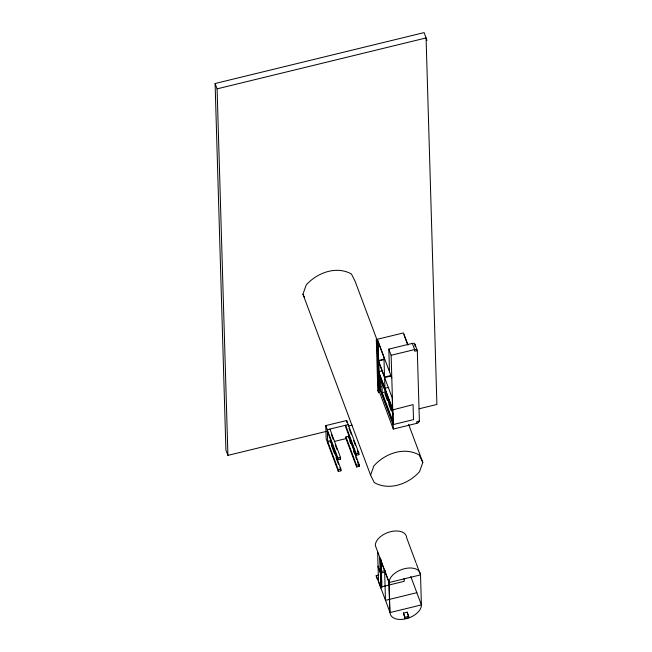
<?xml version="1.0" encoding="UTF-8"?>
<svg xmlns="http://www.w3.org/2000/svg" width="652" height="652" viewBox="0 0 652 652"><rect width="100%" height="100%" fill="white"/><g stroke="black" fill="none" stroke-linecap="round" stroke-linejoin="round"><path stroke-width="0.98" d="M408.592 424.322L422.83 462.407L419.578 471.608C408.739 483.882 389.488 491.095 374.329 482.627L370.589 475.137L302.944 294.215L306.195 285.014C317.035 272.74 336.293 265.527 351.444 273.987L355.185 281.485L376.905 339.57M370.589 475.137L373.84 465.944C384.68 453.662 403.938 446.449 419.089 454.917L422.83 462.407M392.7 409.904L413.066 404.607L413.507 419.627L393.132 424.591L379.146 387.174L378.706 372.488L392.7 409.904L393.132 424.591M326.497 431.355L227.915 455.373L225.918 450.027L215.095 83.521L424.085 32.6L427.003 40.416M227.915 455.373L217.092 88.859L426.082 37.946L436.905 404.452L419.163 408.78M379.627 392.463L378.584 392.716L377.818 390.662L376.31 339.537L403.474 332.919L407.989 344.989M378.584 392.716L377.076 341.599L378.119 341.338L379.505 388.136M389.497 371.77L388.828 349.122L412.341 343.392A2.722 1.614 -20.5 0 1 414.998 344.427L417.304 350.597L419.383 421.029A2.722 1.614 -20.5 0 1 416.824 423.335L393.311 429.065L378.861 390.409L377.41 341.289M393.311 429.065L391.135 355.291L414.648 349.562A2.722 1.614 -20.5 0 1 417.304 350.597L414.696 351.232L414.648 349.562L412.341 343.392M391.306 375.397L384.533 377.043L378.388 360.597L384.191 359.187M378.396 360.955L392.235 397.964L392.545 408.649L378.714 371.64L378.396 360.955L383.205 359.79M378.714 371.64L382.561 370.703M391.347 375.959L384.615 377.598L384.933 388.282L388.779 387.345M379.146 387.174L381.086 386.701M377.818 390.662L380.817 389.929M338.323 471.437L338.274 469.766L327.663 441.396L330.279 440.76L340.882 469.13L340.931 470.801L338.323 471.437L326.179 438.951L325.78 425.601L346.685 420.507L358.828 452.993L358.877 454.664L356.261 455.3L345.658 426.921L345.609 425.259L356.212 453.629L356.261 455.3M348.217 424.623L327.32 429.709L327.712 443.067M348.184 426.074L352.129 425.112M345.951 436.938L348.559 436.302L359.17 464.672L359.219 466.343L356.611 466.979L346 438.609L345.951 436.938L356.562 465.308L356.611 466.979M334.248 441.469L346 438.609M419.383 421.029L416.775 421.665L416.824 423.335M340.54 457.451L340.588 459.114L337.98 459.75L337.923 458.087L340.54 457.451L329.928 429.073M356.212 453.629L358.828 452.993M338.274 469.766L340.882 469.13M356.562 465.308L359.17 464.672M385.21 570.524L381.298 571.478L381.094 564.534M385.25 571.951L380.401 573.214L378.087 567.02M416.294 563.605L420.516 574.877L421.404 604.917A16.341 9.674 -20.5 0 1 406.025 618.756A16.341 9.674 -20.5 0 1 390.051 612.554L376.22 575.553L378.136 575.08M389.162 582.513L420.516 574.877A16.341 9.674 -20.5 0 0 404.542 568.683A16.341 9.674 -20.5 0 0 389.162 582.513L375.332 545.512A16.341 9.674 -20.5 0 1 390.711 531.673A16.341 9.674 -20.5 0 1 406.677 537.867L415.943 562.66M381.754 586.8L404.224 581.323L404.134 578.348M416.832 592.701L385.487 600.345L384.598 570.296M390.051 612.554L421.404 604.917L410.776 576.49M403.515 613.084L407.174 612.187L408.706 616.303L408.747 617.64L405.096 618.528L403.515 613.084L405.096 618.528M405.055 617.191L408.706 616.303M302.944 294.215L304.606 297.54M403.93 334.655L407.687 344.712M388.828 349.122L391.135 355.291M377.353 339.284L391.803 377.94M376.31 339.537L377.076 341.599M381.925 382.659L392.537 411.037L392.48 409.366M393.319 414.737L384.835 392.039L382.219 392.675L392.83 421.045L392.879 422.716L380.735 390.23L380.336 376.88M384.884 393.71L387.361 400.328M388.771 404.11L391.249 410.736M348.975 428.177L351.452 434.802M353.571 440.475L355.34 445.202M357.459 450.874L358.877 454.664M349.676 440.809L350.735 443.645M353.563 451.208L354.623 454.053M355.682 456.889L356.742 459.725M357.451 461.616L359.219 466.343M215.095 83.521L217.092 88.859M408.747 617.64L407.174 612.187M331.395 434.525L333.164 439.252M335.283 444.933L337.051 449.66M339.879 457.223L340.588 459.114M380.784 571.185L381.444 572.961L381.868 587.322L380.825 587.574L378.51 581.38M325.78 425.601L337.923 458.087M378.054 566.058L380.369 572.26L381.42 572L381.053 559.555M327.369 431.379L337.98 459.75M331.387 445.267L334.566 453.776M335.984 457.557L338.461 464.183M339.871 467.965L340.931 470.801M414.998 344.427L415.063 346.424M384.533 377.043L383.955 357.467L377.81 341.02L378.388 360.597M389.057 582.228L389.945 612.269M389.782 611.552L388.91 582.146L380.092 558.519L380.964 587.965M381.876 380.996L382.268 394.346M381.347 572.904L381.64 582.831M379.945 557.859L380.833 587.9M377.638 551.673L378.519 581.714M348.445 432.3L348.616 437.973M346.685 420.507L346.734 422.414M330.279 440.76L330.328 442.431M377.81 579.424A16.341 9.674 -20.5 0 1 376.22 575.553"/></g></svg>
